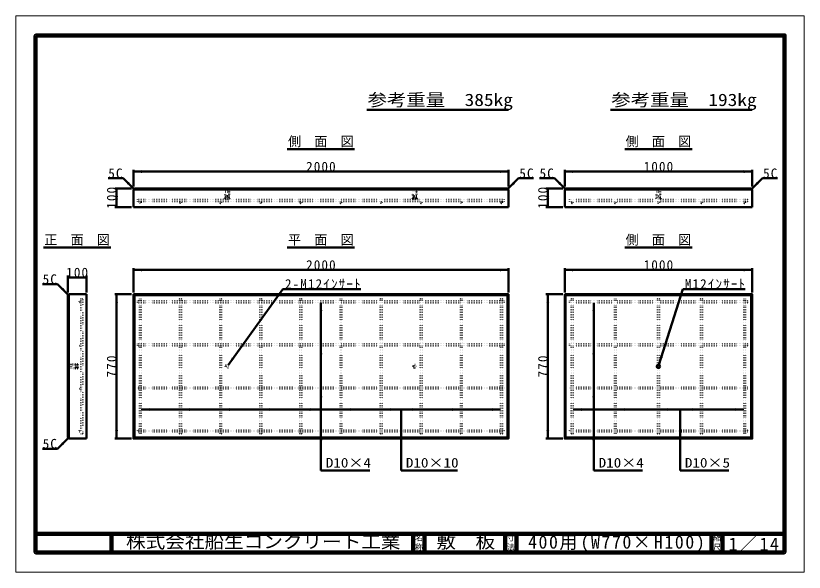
# Model space of a CAD drawing. Units: millimetres, scale not verified. Extents: x -2102 to 2102, y -1485 to 1485.
import ezdxf
from ezdxf.enums import TextEntityAlignment as Align

# ---------------------------------------------------------------- set-up
doc = ezdxf.new("R2010")
doc.units = ezdxf.units.MM
doc.header["$LTSCALE"] = 5
doc.linetypes.add('DOTTED', pattern=[1.75, 0.25, -1.5])
doc.layers.add('0-0_V-nasSTD', color=7, linetype='DOTTED', lineweight=35)
doc.layers.add('0-1_0', color=7, linetype='Continuous', lineweight=50)
doc.styles.add('ＭＳ ゴシック', font='')
doc.styles.get('ＭＳ ゴシック').set_extended_font_data('MS Gothic')

msp = doc.modelspace()

# ---------------------------------------------------------------- linework, layer by layer
at = {"layer": '0-0_V-nasSTD', "linetype": 'Continuous', "lineweight": 100}
for p, q in [((-1997.5, 1380), (-1997.5, -1380)), ((-1592.5, -1280), (-1592.5, -1380)), ((17.5, -1280), (17.5, -1380)), ((77.5, -1280), (77.5, -1380)), ((507.5, -1280), (507.5, -1380)), ((567.5, -1280), (567.5, -1380)), ((1607.5, -1280), (1607.5, -1380)), ((1667.5, -1280), (1667.5, -1380)), ((-1997.5, -1380), (1997.5, -1380))]:
    msp.add_line(p, q, dxfattribs=at)
at = {"layer": '0-0_V-nasSTD', "linetype": 'Continuous', "lineweight": 50}
for p, q in [((-1475, 663.5), (-1475, 573.5)), ((525, 653.5), (-1475, 653.5)), ((525, 663.5), (525, 573.5)), ((825, 663.5), (825, 573.5)), ((1825, 653.5), (825, 653.5)), ((1825, 663.5), (1825, 573.5)), ((-1529.069, 617.569), (-1609.069, 617.569)), ((-1472.5, 561), (-1529.069, 617.569)), ((522.5, 561), (579.069, 617.569)), ((579.069, 617.569), (659.069, 617.569)), ((770.931, 617.569), (690.931, 617.569)), ((827.5, 561), (770.931, 617.569)), ((1822.5, 561), (1879.069, 617.569)), ((1879.069, 617.569), (1959.069, 617.569)), ((-1485, 563.5), (-1575, 563.5)), ((-1565, 563.5), (-1565, 463.5)), ((-1470, 563.5), (-1475, 558.5)), ((-1475, 558.5), (-1475, 463.5)), ((525, 558.5), (-1475, 558.5)), ((520, 563.5), (-1470, 563.5)), ((520, 563.5), (525, 558.5)), ((525, 463.5), (525, 558.5)), ((815, 563.5), (725, 563.5)), ((735, 563.5), (735, 463.5)), ((830, 563.5), (825, 558.5)), ((825, 558.5), (825, 463.5)), ((1825, 558.5), (825, 558.5)), ((1820, 563.5), (830, 563.5)), ((1820, 563.5), (1825, 558.5)), ((1825, 463.5), (1825, 558.5)), ((-1485, 463.5), (-1575, 463.5)), ((-1475, 463.5), (525, 463.5)), ((815, 463.5), (725, 463.5)), ((825, 463.5), (1825, 463.5)), ((-1475, 138.5), (-1475, 8.5)), ((525, 128.5), (-1475, 128.5)), ((525, 138.5), (525, 8.5)), ((825, 138.5), (825, 8.5)), ((1825, 128.5), (825, 128.5)), ((1825, 138.5), (1825, 8.5)), ((-1825, 98.5), (-1825, 8.5)), ((-1725, 88.5), (-1825, 88.5)), ((-1725, 98.5), (-1725, 8.5)), ((-1879.069, 52.569), (-1959.069, 52.569)), ((-1822.5, -4), (-1879.069, 52.569)), ((-969.751, -379.227), (-677.724, 25.451)), ((-262.724, 25.451), (-677.724, 25.451)), ((1327.704, -377.916), (1454.768, 25.451)), ((1787.768, 25.451), (1454.768, 25.451)), ((-1825, -6.5), (-1820, -1.5)), ((-1825, -6.5), (-1825, -766.5)), ((-1725, -1.5), (-1820, -1.5)), ((-1820, -771.5), (-1820, -1.5)), ((-1725, -1.5), (-1725, -771.5)), ((-1485, -1.5), (-1575, -1.5)), ((-1565, -1.5), (-1565, -771.5)), ((-1470, -6.5), (-1475, -1.5)), ((520, -6.5), (-1470, -6.5)), ((-1470, -766.5), (-1470, -6.5)), ((520, -6.5), (525, -1.5)), ((520, -766.5), (520, -6.5)), ((815, -1.5), (725, -1.5)), ((735, -1.5), (735, -771.5)), ((830, -6.5), (825, -1.5)), ((1820, -6.5), (830, -6.5)), ((830, -766.5), (830, -6.5)), ((1820, -6.5), (1825, -1.5)), ((1820, -766.5), (1820, -6.5)), ((-475, -46.5), (-475, -941.5)), ((980, -46.5), (980, -941.5)), ((-1433, -616.5), (483, -616.5)), ((-47, -616.5), (-47, -941.5)), ((870, -616.5), (1780, -616.5)), ((1440, -616.5), (1440, -941.5)), ((-1822.5, -769), (-1879.069, -825.569)), ((-1825, -766.5), (-1820, -771.5)), ((-1820, -771.5), (-1725, -771.5)), ((-1485, -771.5), (-1575, -771.5)), ((-1470, -766.5), (-1475, -771.5)), ((520, -766.5), (-1470, -766.5)), ((520, -766.5), (525, -771.5)), ((815, -771.5), (725, -771.5)), ((830, -766.5), (825, -771.5)), ((1820, -766.5), (830, -766.5)), ((1820, -766.5), (1825, -771.5)), ((-1879.069, -825.569), (-1959.069, -825.569)), ((-475, -941.5), (-215, -941.5)), ((-47, -941.5), (253, -941.5)), ((980, -941.5), (1240, -941.5)), ((1440, -941.5), (1700, -941.5))]:
    msp.add_line(p, q, dxfattribs=at)
at = {"layer": '0-0_V-nasSTD', "lineweight": 50}
for p, q in [((-984, 563.5), (-985, 546)), ((-966, 563.5), (-984, 563.5)), ((-965, 546), (-966, 563.5)), ((16, 563.5), (15, 546)), ((34, 563.5), (16, 563.5)), ((35, 546), (34, 563.5)), ((1316, 563.5), (1315, 546)), ((1334, 563.5), (1316, 563.5)), ((1335, 546), (1334, 563.5)), ((-987, 510), (-987, 513)), ((-985, 530.5), (-986.5, 521.5)), ((-963.5, 521.5), (-986.5, 521.5)), ((-963.5, 513.5), (-986.5, 513.5)), ((-963.5, 509.5), (-986.5, 509.5)), ((-965, 546), (-985, 546)), ((-985, 546), (-985, 521.5)), ((-966, 522.5), (-984, 522.5)), ((-984, 521.5), (-984, 522.5)), ((-983.25, 513.5), (-983.25, 521.5)), ((-966.75, 513.5), (-966.75, 521.5)), ((-966, 521.5), (-966, 522.5)), ((-965, 521.5), (-965, 546)), ((-965, 530.5), (-963.5, 521.5)), ((-963, 510), (-963, 513)), ((13, 510), (13, 513)), ((15, 530.5), (13.5, 521.5)), ((36.5, 521.5), (13.5, 521.5)), ((36.5, 513.5), (13.5, 513.5)), ((36.5, 509.5), (13.5, 509.5)), ((35, 546), (15, 546)), ((15, 546), (15, 521.5)), ((34, 522.5), (16, 522.5)), ((16, 521.5), (16, 522.5)), ((16.75, 513.5), (16.75, 521.5)), ((33.25, 513.5), (33.25, 521.5)), ((34, 521.5), (34, 522.5)), ((35, 521.5), (35, 546)), ((35, 530.5), (36.5, 521.5)), ((37, 510), (37, 513)), ((1313, 510), (1313, 513)), ((1315, 530.5), (1313.5, 521.5)), ((1336.5, 521.5), (1313.5, 521.5)), ((1336.5, 513.5), (1313.5, 513.5)), ((1336.5, 509.5), (1313.5, 509.5)), ((1335, 546), (1315, 546)), ((1315, 546), (1315, 521.5)), ((1334, 522.5), (1316, 522.5)), ((1316, 521.5), (1316, 522.5)), ((1316.75, 513.5), (1316.75, 521.5)), ((1333.25, 513.5), (1333.25, 521.5)), ((1334, 521.5), (1334, 522.5)), ((1335, 521.5), (1335, 546)), ((1335, 530.5), (1336.5, 521.5)), ((1337, 510), (1337, 513)), ((-1807.5, -376.5), (-1825, -377.5)), ((-1825, -377.5), (-1825, -395.5)), ((-1807.5, -376.5), (-1807.5, -396.5)), ((-1783, -376.5), (-1807.5, -376.5)), ((-1792, -376.5), (-1783, -375)), ((-1784, -377.5), (-1784, -395.5)), ((-1783, -377.5), (-1784, -377.5)), ((-1783, -375), (-1783, -398)), ((-1775, -378.25), (-1783, -378.25)), ((-1775, -375), (-1775, -398)), ((-1771.5, -374.5), (-1774.5, -374.5)), ((-1771, -375), (-1771, -398)), ((-1825, -395.5), (-1807.5, -396.5)), ((-1807.5, -396.5), (-1783, -396.5)), ((-1792, -396.5), (-1783, -398)), ((-1783, -395.5), (-1784, -395.5)), ((-1775, -394.75), (-1783, -394.75)), ((-1771.5, -398.5), (-1774.5, -398.5))]:
    msp.add_line(p, q, dxfattribs=at)
at = {"layer": '0-0_V-nasSTD'}
for p, q in [((-1453, 493.5), (-1453, 503.5)), ((503, 503.5), (-1453, 503.5)), ((503, 493.5), (-1453, 493.5)), ((503, 493.5), (503, 503.5)), ((850, 493.5), (850, 503.5)), ((1800, 503.5), (850, 503.5)), ((1800, 493.5), (850, 493.5)), ((1800, 493.5), (1800, 503.5)), ((-1453, -46.5), (-1453, -36.5)), ((503, -36.5), (-1453, -36.5)), ((-1443, -26.5), (-1433, -26.5)), ((-1443, -36.5), (-1443, -26.5)), ((-1433, -26.5), (-1433, -36.5)), ((-1229, -26.5), (-1219, -26.5)), ((-1229, -36.5), (-1229, -26.5)), ((-1219, -26.5), (-1219, -36.5)), ((-1015, -26.5), (-1005, -26.5)), ((-1015, -36.5), (-1015, -26.5)), ((-1005, -26.5), (-1005, -36.5)), ((-801, -26.5), (-791, -26.5)), ((-801, -36.5), (-801, -26.5)), ((-791, -26.5), (-791, -36.5)), ((-587, -26.5), (-577, -26.5)), ((-587, -36.5), (-587, -26.5)), ((-577, -26.5), (-577, -36.5)), ((-373, -26.5), (-363, -26.5)), ((-373, -36.5), (-373, -26.5)), ((-363, -26.5), (-363, -36.5)), ((-159, -26.5), (-149, -26.5)), ((-159, -36.5), (-159, -26.5)), ((-149, -26.5), (-149, -36.5)), ((55, -26.5), (65, -26.5)), ((55, -36.5), (55, -26.5)), ((65, -26.5), (65, -36.5)), ((269, -26.5), (279, -26.5)), ((269, -36.5), (269, -26.5)), ((279, -26.5), (279, -36.5)), ((483, -26.5), (493, -26.5)), ((483, -36.5), (483, -26.5)), ((493, -26.5), (493, -36.5)), ((503, -46.5), (503, -36.5)), ((850, -46.5), (850, -36.5)), ((1800, -36.5), (850, -36.5)), ((860, -26.5), (870, -26.5)), ((860, -36.5), (860, -26.5)), ((870, -26.5), (870, -36.5)), ((1090, -26.5), (1100, -26.5)), ((1090, -36.5), (1090, -26.5)), ((1100, -26.5), (1100, -36.5)), ((1320, -26.5), (1330, -26.5)), ((1320, -36.5), (1320, -26.5)), ((1330, -26.5), (1330, -36.5)), ((1550, -26.5), (1560, -26.5)), ((1550, -36.5), (1550, -26.5)), ((1560, -26.5), (1560, -36.5)), ((1780, -26.5), (1790, -26.5)), ((1780, -36.5), (1780, -26.5)), ((1790, -26.5), (1790, -36.5)), ((1800, -46.5), (1800, -36.5)), ((503, -46.5), (-1453, -46.5)), ((-1443, -266.5), (-1443, -46.5)), ((-1433, -46.5), (-1433, -266.5)), ((-1229, -266.5), (-1229, -46.5)), ((-1219, -46.5), (-1219, -266.5)), ((-1015, -266.5), (-1015, -46.5)), ((-1005, -46.5), (-1005, -266.5)), ((-801, -266.5), (-801, -46.5)), ((-791, -46.5), (-791, -266.5)), ((-587, -266.5), (-587, -46.5)), ((-577, -46.5), (-577, -266.5)), ((-373, -266.5), (-373, -46.5)), ((-363, -46.5), (-363, -266.5)), ((-159, -266.5), (-159, -46.5)), ((-149, -46.5), (-149, -266.5)), ((55, -266.5), (55, -46.5)), ((65, -46.5), (65, -266.5)), ((269, -266.5), (269, -46.5)), ((279, -46.5), (279, -266.5)), ((483, -266.5), (483, -46.5)), ((493, -46.5), (493, -266.5)), ((1800, -46.5), (850, -46.5)), ((860, -266.5), (860, -46.5)), ((870, -46.5), (870, -266.5)), ((1090, -266.5), (1090, -46.5)), ((1100, -46.5), (1100, -266.5)), ((1320, -266.5), (1320, -46.5)), ((1330, -46.5), (1330, -266.5)), ((1550, -266.5), (1550, -46.5)), ((1560, -46.5), (1560, -266.5)), ((1780, -266.5), (1780, -46.5)), ((1790, -46.5), (1790, -266.5)), ((-1453, -276.5), (-1453, -266.5)), ((503, -266.5), (-1453, -266.5)), ((503, -276.5), (-1453, -276.5)), ((-1443, -496.5), (-1443, -276.5)), ((-1433, -276.5), (-1433, -496.5)), ((-1229, -496.5), (-1229, -276.5)), ((-1219, -276.5), (-1219, -496.5)), ((-1015, -496.5), (-1015, -276.5)), ((-1005, -276.5), (-1005, -496.5)), ((-801, -496.5), (-801, -276.5)), ((-791, -276.5), (-791, -496.5)), ((-587, -496.5), (-587, -276.5)), ((-577, -276.5), (-577, -496.5)), ((-373, -496.5), (-373, -276.5)), ((-363, -276.5), (-363, -496.5)), ((-159, -496.5), (-159, -276.5)), ((-149, -276.5), (-149, -496.5)), ((55, -496.5), (55, -276.5)), ((65, -276.5), (65, -496.5)), ((269, -496.5), (269, -276.5)), ((279, -276.5), (279, -496.5)), ((483, -496.5), (483, -276.5)), ((493, -276.5), (493, -496.5)), ((503, -276.5), (503, -266.5)), ((850, -276.5), (850, -266.5)), ((1800, -266.5), (850, -266.5)), ((1800, -276.5), (850, -276.5)), ((860, -496.5), (860, -276.5)), ((870, -276.5), (870, -496.5)), ((1090, -496.5), (1090, -276.5)), ((1100, -276.5), (1100, -496.5)), ((1320, -496.5), (1320, -276.5)), ((1330, -276.5), (1330, -496.5)), ((1550, -496.5), (1550, -276.5)), ((1560, -276.5), (1560, -496.5)), ((1780, -496.5), (1780, -276.5)), ((1790, -276.5), (1790, -496.5)), ((1800, -276.5), (1800, -266.5)), ((-1453, -506.5), (-1453, -496.5)), ((503, -496.5), (-1453, -496.5)), ((503, -506.5), (503, -496.5)), ((850, -506.5), (850, -496.5)), ((1800, -496.5), (850, -496.5)), ((1800, -506.5), (1800, -496.5)), ((503, -506.5), (-1453, -506.5)), ((-1443, -726.5), (-1443, -506.5)), ((-1433, -506.5), (-1433, -726.5)), ((-1229, -726.5), (-1229, -506.5)), ((-1219, -506.5), (-1219, -726.5)), ((-1015, -726.5), (-1015, -506.5)), ((-1005, -506.5), (-1005, -726.5)), ((-801, -726.5), (-801, -506.5)), ((-791, -506.5), (-791, -726.5)), ((-587, -726.5), (-587, -506.5)), ((-577, -506.5), (-577, -726.5)), ((-373, -726.5), (-373, -506.5)), ((-363, -506.5), (-363, -726.5)), ((-159, -726.5), (-159, -506.5)), ((-149, -506.5), (-149, -726.5)), ((55, -726.5), (55, -506.5)), ((65, -506.5), (65, -726.5)), ((269, -726.5), (269, -506.5)), ((279, -506.5), (279, -726.5)), ((483, -726.5), (483, -506.5)), ((493, -506.5), (493, -726.5)), ((1800, -506.5), (850, -506.5)), ((860, -726.5), (860, -506.5)), ((870, -506.5), (870, -726.5)), ((1090, -726.5), (1090, -506.5)), ((1100, -506.5), (1100, -726.5)), ((1320, -726.5), (1320, -506.5)), ((1330, -506.5), (1330, -726.5)), ((1550, -726.5), (1550, -506.5)), ((1560, -506.5), (1560, -726.5)), ((1780, -726.5), (1780, -506.5)), ((1790, -506.5), (1790, -726.5)), ((-1453, -736.5), (-1453, -726.5)), ((503, -726.5), (-1453, -726.5)), ((503, -736.5), (-1453, -736.5)), ((-1443, -746.5), (-1443, -736.5)), ((-1229, -746.5), (-1229, -736.5)), ((-1015, -746.5), (-1015, -736.5)), ((-801, -746.5), (-801, -736.5)), ((-587, -746.5), (-587, -736.5)), ((-373, -746.5), (-373, -736.5)), ((-159, -746.5), (-159, -736.5)), ((55, -746.5), (55, -736.5)), ((269, -746.5), (269, -736.5)), ((483, -746.5), (483, -736.5)), ((503, -736.5), (503, -726.5)), ((850, -736.5), (850, -726.5)), ((1800, -726.5), (850, -726.5)), ((1800, -736.5), (850, -736.5)), ((860, -746.5), (860, -736.5)), ((1090, -746.5), (1090, -736.5)), ((1320, -746.5), (1320, -736.5)), ((1550, -746.5), (1550, -736.5)), ((1780, -746.5), (1780, -736.5)), ((1800, -736.5), (1800, -726.5))]:
    msp.add_line(p, q, dxfattribs=at)
at = {"layer": '0-0_V-nasSTD', "linetype": 'Continuous', "lineweight": 18}
for points in [[(-2102.5, -1485), (-2102.5, 1485), (2102.5, 1485), (2102.5, -1485)], [(-2002.5, -1385), (-2002.5, 1385), (2002.5, 1385), (2002.5, -1385)]]:
    msp.add_lwpolyline(points, close=True, dxfattribs=at)
at = {"layer": '0-0_V-nasSTD', "linetype": 'Continuous', "lineweight": 100}
msp.add_lwpolyline([(1997.5, -1380), (1997.5, 1380), (-1997.5, 1380)], dxfattribs=at)
at = {"layer": '0-0_V-nasSTD'}
msp.add_lwpolyline([(-1755, -26.5), (-1755, -746.5), (-1745, -746.5), (-1745, -26.5)], close=True, dxfattribs=at)
at = {"layer": '0-0_V-nasSTD', "linetype": 'Continuous', "lineweight": 50}
for points in [[(-1475, -1.5), (-1475, -771.5), (525, -771.5), (525, -1.5)], [(825, -1.5), (825, -771.5), (1825, -771.5), (1825, -1.5)]]:
    msp.add_lwpolyline(points, close=True, dxfattribs=at)
at = {"layer": '0-0_V-nasSTD'}
for points in [[(-1443, -746.5), (-1433, -746.5), (-1433, -736.5)], [(-1229, -746.5), (-1219, -746.5), (-1219, -736.5)], [(-1015, -746.5), (-1005, -746.5), (-1005, -736.5)], [(-801, -746.5), (-791, -746.5), (-791, -736.5)], [(-587, -746.5), (-577, -746.5), (-577, -736.5)], [(-373, -746.5), (-363, -746.5), (-363, -736.5)], [(-159, -746.5), (-149, -746.5), (-149, -736.5)], [(55, -746.5), (65, -746.5), (65, -736.5)], [(269, -746.5), (279, -746.5), (279, -736.5)], [(483, -746.5), (493, -746.5), (493, -736.5)], [(860, -746.5), (870, -746.5), (870, -736.5)], [(1090, -746.5), (1100, -746.5), (1100, -736.5)], [(1320, -746.5), (1330, -746.5), (1330, -736.5)], [(1550, -746.5), (1560, -746.5), (1560, -736.5)], [(1780, -746.5), (1790, -746.5), (1790, -736.5)]]:
    msp.add_lwpolyline(points, dxfattribs=at)
for centre in [(-1438, 488.5), (-1224, 488.5), (-1010, 488.5), (-796, 488.5), (-582, 488.5), (-368, 488.5), (-154, 488.5), (60, 488.5), (274, 488.5), (488, 488.5), (865, 488.5), (1095, 488.5), (1325, 488.5), (1555, 488.5), (1785, 488.5), (-1760, -41.5), (-1760, -271.5), (-1760, -501.5), (-1760, -731.5)]:
    msp.add_circle(centre, 5, dxfattribs=at)
at = {"layer": '0-0_V-nasSTD', "lineweight": 50}
for centre, radius in [((-975, -386.5), 9), ((25, -386.5), 9), ((-975, -386.5), 7.25), ((25, -386.5), 7.25)]:
    msp.add_circle(centre, radius, dxfattribs=at)
at = {"layer": '0-0_V-nasSTD', "linetype": 'Continuous', "lineweight": 50}
for radius in [9, 7.25]:
    msp.add_circle((1325, -386.5), radius, dxfattribs=at)
at = {"layer": '0-0_V-nasSTD', "lineweight": 50}
for centre, radius, start, end in [((-986.5, 513), 0.5, 90, 180), ((-986.5, 510), 0.5, 180, 270), ((-1026.4, 515.9), 43.899, 8.64693, 19.42556), ((-984.526, 511.5), 2.026, 279.27093, 80.72907), ((-977.474, 511.5), 2.026, 99.27093, 260.72907), ((-972.526, 511.5), 2.026, 279.27093, 80.72907), ((-965.474, 511.5), 2.026, 99.27093, 260.72907), ((-923.6, 515.9), 43.899, 160.57444, 171.35307), ((-963.5, 513), 0.5, 0, 90), ((-963.5, 510), 0.5, 270, 0), ((13.5, 513), 0.5, 90, 180), ((13.5, 510), 0.5, 180, 270), ((-26.4, 515.9), 43.899, 8.64693, 19.42556), ((15.474, 511.5), 2.026, 279.27093, 80.72907), ((22.526, 511.5), 2.026, 99.27093, 260.72907), ((27.474, 511.5), 2.026, 279.27093, 80.72907), ((34.526, 511.5), 2.026, 99.27093, 260.72907), ((76.4, 515.9), 43.899, 160.57444, 171.35307), ((36.5, 513), 0.5, 0, 90), ((36.5, 510), 0.5, 270, 0), ((1313.5, 513), 0.5, 90, 180), ((1313.5, 510), 0.5, 180, 270), ((1273.6, 515.9), 43.899, 8.64693, 19.42556), ((1315.474, 511.5), 2.026, 279.27093, 80.72907), ((1322.526, 511.5), 2.026, 99.27093, 260.72907), ((1327.474, 511.5), 2.026, 279.27093, 80.72907), ((1334.526, 511.5), 2.026, 99.27093, 260.72907), ((1376.4, 515.9), 43.899, 160.57444, 171.35307), ((1336.5, 513), 0.5, 0, 90), ((1336.5, 510), 0.5, 270, 0), ((-1777.4, -335.1), 43.899, 250.57444, 261.35307), ((-1774.5, -375), 0.5, 90, 180), ((-1773, -376.974), 2.026, 189.27093, 350.72907), ((-1771.5, -375), 0.5, 0, 90), ((-1777.4, -437.9), 43.899, 98.64693, 109.42556), ((-1773, -384.026), 2.026, 9.27093, 170.72907), ((-1773, -388.974), 2.026, 189.27093, 350.72907), ((-1773, -396.026), 2.026, 9.27093, 170.72907), ((-1774.5, -398), 0.5, 180, 270), ((-1771.5, -398), 0.5, 270, 0)]:
    msp.add_arc(centre, radius, start, end, dxfattribs=at)
at = {"layer": '0-0_V-nasSTD'}
for points in [[(-1475, 653.5), (-1430, 646), (-1430, 661)], [(480, 646), (480, 661), (525, 653.5)], [(825, 653.5), (870, 646), (870, 661)], [(1780, 646), (1780, 661), (1825, 653.5)], [(-1509.623, 587.517), (-1499.017, 598.123), (-1472.5, 561)], [(522.5, 561), (549.017, 598.123), (559.623, 587.517)], [(790.377, 587.517), (800.983, 598.123), (827.5, 561)], [(1822.5, 561), (1849.017, 598.123), (1859.623, 587.517)], [(-1572.5, 518.5), (-1565, 563.5), (-1557.5, 518.5)], [(727.5, 518.5), (735, 563.5), (742.5, 518.5)], [(-1572.5, 508.5), (-1565, 463.5), (-1557.5, 508.5)], [(727.5, 508.5), (735, 463.5), (742.5, 508.5)], [(-1475, 128.5), (-1430, 121), (-1430, 136)], [(480, 121), (480, 136), (525, 128.5)], [(825, 128.5), (870, 121), (870, 136)], [(1780, 121), (1780, 136), (1825, 128.5)], [(-1825, 88.5), (-1780, 81), (-1780, 96)], [(-1770, 81), (-1770, 96), (-1725, 88.5)], [(-1859.623, 22.517), (-1849.017, 33.123), (-1822.5, -4)], [(-1572.5, -46.5), (-1565, -1.5), (-1557.5, -46.5)], [(727.5, -46.5), (735, -1.5), (742.5, -46.5)], [(-482.5, -91.5), (-475, -46.5), (-467.5, -91.5)], [(972.5, -91.5), (980, -46.5), (987.5, -91.5)], [(-482.5, -321.5), (-475, -276.5), (-467.5, -321.5)], [(972.5, -321.5), (980, -276.5), (987.5, -321.5)], [(1327.704, -377.916), (1334.071, -332.742), (1341.225, -334.995)], [(1327.704, -377.916), (1341.225, -334.995), (1348.378, -337.248)], [(-969.751, -379.227), (-949.5, -338.347), (-943.418, -342.736)], [(-969.751, -379.227), (-943.418, -342.736), (-937.337, -347.125)], [(-482.5, -551.5), (-475, -506.5), (-467.5, -551.5)], [(972.5, -551.5), (980, -506.5), (987.5, -551.5)], [(-1433, -616.5), (-1388, -624), (-1388, -609)], [(-1219, -616.5), (-1174, -624), (-1174, -609)], [(-1005, -616.5), (-960, -624), (-960, -609)], [(-791, -616.5), (-746, -624), (-746, -609)], [(-577, -616.5), (-532, -624), (-532, -609)], [(-363, -616.5), (-318, -624), (-318, -609)], [(-149, -616.5), (-104, -624), (-104, -609)], [(10, -624), (10, -609), (55, -616.5)], [(224, -624), (224, -609), (269, -616.5)], [(438, -624), (438, -609), (483, -616.5)], [(870, -616.5), (915, -624), (915, -609)], [(1100, -616.5), (1145, -624), (1145, -609)], [(1330, -616.5), (1375, -624), (1375, -609)], [(1505, -624), (1505, -609), (1550, -616.5)], [(1735, -624), (1735, -609), (1780, -616.5)], [(-1572.5, -726.5), (-1565, -771.5), (-1557.5, -726.5)], [(-482.5, -781.5), (-475, -736.5), (-467.5, -781.5)], [(727.5, -726.5), (735, -771.5), (742.5, -726.5)], [(972.5, -781.5), (980, -736.5), (987.5, -781.5)], [(-1859.623, -795.517), (-1849.017, -806.123), (-1822.5, -769)]]:
    msp.add_solid(points, dxfattribs=at)
at = {"layer": '0-1_0'}
for p, q in [((-230.5, 983.5), (525, 983.5)), ((1069.5, 983.5), (1825, 983.5)), ((-654.5, 773.5), (-295.5, 773.5)), ((1145.5, 773.5), (1504.5, 773.5)), ((-1954.5, 248.5), (-1595.5, 248.5)), ((-654.5, 248.5), (-295.5, 248.5)), ((1145.5, 248.5), (1504.5, 248.5))]:
    msp.add_line(p, q, dxfattribs=at)
at = {"layer": '0-1_0', "lineweight": 100}
msp.add_line((-1997.5, -1280), (1997.5, -1280), dxfattribs=at)

# ---------------------------------------------------------------- texts
at = {"layer": '0-0_V-nasSTD', "style": 'ＭＳ ゴシック'}
for s, height, width, p in [('参考重量\u3000385kg', 65.98, 1.15, (-226.5, 983.5)), ('参考重量\u3000193kg', 65.98, 1.15, (1073.5, 983.5)), ('D10×4', 51.32, 1.15, (-449, -941.5)), ('D10×10', 51.32, 1.15, (-22, -941.5)), ('D10×4', 51.32, 1.15, (1006, -941.5)), ('D10×5', 51.32, 1.15, (1466, -941.5)), ('株式会社船生コンクリート工業', 69.65, 1.1, (-1514.221, -1377.45)), ('敷\u3000板', 69.65, 1.1, (140.5, -1377.53))]:
    msp.add_text(s, height=height, dxfattribs=dict(at, width=width)).set_placement(p, align=Align.BOTTOM_LEFT)
for s, height, p in [('側\u3000面\u3000図', 51.32, (-650.5, 773.5)), ('側\u3000面\u3000図', 51.32, (1149.5, 773.5)), ('正\u3000面\u3000図', 51.32, (-1950.5, 248.5)), ('平\u3000面\u3000図', 51.32, (-650.5, 248.5)), ('側\u3000面\u3000図', 51.32, (1149.5, 248.5)), ('名', 30.79, (26.482, -1326.001)), ('寸', 30.79, (516.482, -1326.001)), ('縮', 30.79, (1616.482, -1326.001)), ('称', 30.79, (26.476, -1375.99)), ('法', 30.79, (516.476, -1375.99)), ('尺', 30.79, (1616.476, -1375.99))]:
    msp.add_text(s, height=height, dxfattribs=at).set_placement(p, align=Align.BOTTOM_LEFT)
at = {"layer": '0-0_V-nasSTD', "attachment_point": 7, "style": 'ＭＳ ゴシック'}
for s, insert, char_height in [('\\T1.17;2000', (-554, 653.5), 51.32), ('\\T1.17;1000', (1246, 653.5), 51.32), ('\\T1.17;5C', (-1609.069, 617.569), 51.32), ('\\T1.17;5C', (583.069, 617.569), 51.32), ('\\T1.17;5C', (690.931, 617.569), 51.32), ('\\T1.17;5C', (1883.069, 617.569), 51.32), ('\\T1.17;2000', (-554, 128.5), 51.32), ('\\T1.17;1000', (1246, 128.5), 51.32), ('\\T1.17;100', (-1833.5, 88.5), 51.32), ('\\T1.17;5C', (-1959.069, 52.569), 51.32), ('\\T1.17;2-M12ｲﾝｻｰﾄ', (-666.724, 25.451), 51.32), ('\\T1.17;M12ｲﾝｻｰﾄ', (1465.768, 25.451), 51.32), ('\\T1.17;5C', (-1959.069, -825.569), 51.32), ('\\T1.18;400用(W770×H100)', (629.453, -1377.492), 69.65), ('\\T1.16;1／14', (1699.5, -1377.418), 69.65)]:
    msp.add_mtext(s, dxfattribs=dict(at, insert=insert, char_height=char_height))
at = {"layer": '0-0_V-nasSTD', "char_height": 51.32, "attachment_point": 7, "rotation": 90, "style": 'ＭＳ ゴシック'}
for s, insert in [('\\T1.17;100', (-1565, 455)), ('\\T1.17;100', (735, 455)), ('\\T1.17;770', (-1565, -445)), ('\\T1.17;770', (735, -445))]:
    msp.add_mtext(s, dxfattribs=dict(at, insert=insert))

doc.saveas('drawing.dxf')
